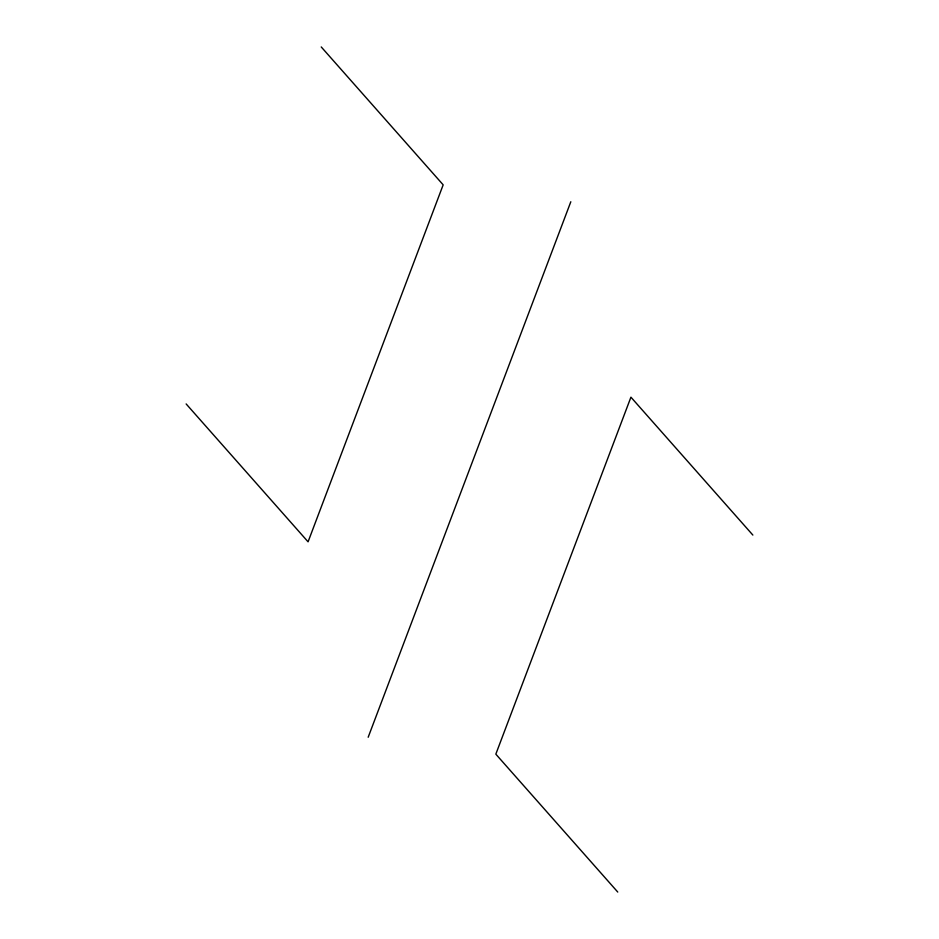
<?xml version="1.0" encoding="UTF-8"?>
<svg xmlns="http://www.w3.org/2000/svg" width="939" height="939" viewBox="0 0 939 939"><rect width="100%" height="100%" fill="white"/><g stroke="black" fill="none" stroke-linecap="round" stroke-linejoin="round"><path stroke-width="1.41" d="M368.182 737.244L570.818 201.756M321.244 46.95L443.173 184.842L308.074 541.826L186.145 403.934M752.855 535.066L630.926 397.174L495.827 754.158L617.756 892.05"/></g></svg>
